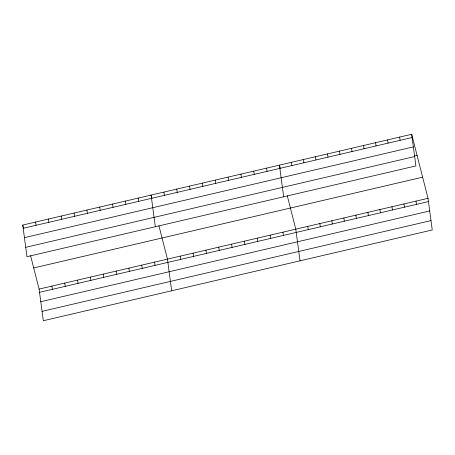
<?xml version="1.0" encoding="UTF-8"?>
<svg xmlns="http://www.w3.org/2000/svg" width="455" height="455" viewBox="0 0 455 455"><rect width="100%" height="100%" fill="white"/><g stroke="black" fill="none" stroke-linecap="round" stroke-linejoin="round"><path stroke-width="0.68" d="M411.678 134.27L415.904 165.916L26.97 256.683L22.75 225.037L411.678 134.27L428.03 198.317L432.25 229.963L43.322 320.729L39.096 289.084L30.576 255.704M23.182 228.291L412.111 137.518M24.433 237.658L413.362 146.891M414.403 156.031L417.076 155.405M25.725 247.315L414.653 156.543M33.704 267.95L422.632 177.183M39.096 289.084L428.03 198.317M39.534 292.332L428.462 201.565M40.779 301.705L429.713 210.938M42.07 311.357L430.999 220.59M280.286 168.435L279.444 165.131L283.664 196.776M287.27 195.792L295.79 229.178L300.016 260.823M151.942 198.391L151.094 195.087L155.32 226.732M158.926 225.748L167.446 259.134L171.666 290.773M22.75 225.037L23.592 228.342M416.007 201.121L416.439 204.369M399.661 137.074L400.093 140.328M403.983 203.925L404.421 207.179M387.637 139.884L388.07 143.132M391.965 206.735L392.398 209.982M375.614 142.688L376.046 145.936M379.942 209.539L380.374 212.786M363.596 145.492L364.028 148.745M367.919 212.343L368.357 215.596M351.573 148.302L352.005 151.549M355.901 215.147L356.333 218.4M339.549 151.106L339.982 154.353M343.878 217.956L344.31 221.204M327.532 153.909L327.964 157.157M331.854 220.76L332.292 224.008M315.508 156.713L315.941 159.967M319.837 223.564L320.269 226.817M303.485 159.523L303.917 162.771M307.813 226.374L308.245 229.621M291.467 162.327L291.9 165.575M282.959 232.175L283.391 235.423M266.607 168.128L267.045 171.376M270.122 235.167L270.554 238.42M253.776 171.125L254.208 174.373M257.285 238.164L257.723 241.412M240.94 174.117L241.372 177.37M244.454 241.161L244.887 244.409M228.103 177.114L228.541 180.362M231.618 244.153L232.05 247.406M215.272 180.112L215.704 183.359M218.781 247.15L219.219 250.398M202.435 183.103L202.867 186.357M205.95 250.148L206.382 253.395M189.599 186.101L190.036 189.348M193.113 253.139L193.546 256.392M176.768 189.098L177.2 192.346M180.282 256.137L180.715 259.384M163.931 192.09L164.363 195.343M154.609 262.125L155.041 265.379M138.263 198.084L138.695 201.332M141.778 265.123L142.21 268.37M125.426 201.076L125.859 204.329M128.941 268.12L129.374 271.368M112.595 204.073L113.028 207.321M116.105 271.112L116.543 274.365M99.759 207.07L100.191 210.318M103.274 274.109L103.706 277.357M86.922 210.062L87.354 213.315M90.437 277.106L90.869 280.354M74.091 213.059L74.523 216.307M77.6 280.098L78.038 283.346M61.254 216.057L61.687 219.304M64.769 283.095L65.201 286.343M48.418 219.048L48.856 222.296M51.933 286.087L52.365 289.34M35.587 222.046L36.019 225.293"/></g></svg>
